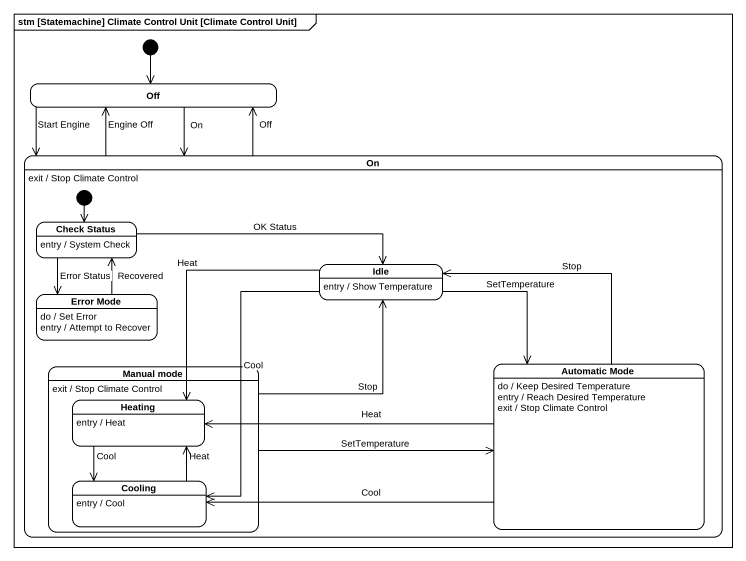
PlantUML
@startuml
mainframe stm [Statemachine] Climate Control Unit [Climate Control Unit]
hide empty description
state Off
state "On" as On_ {
  state "Check Status" as Check_Status
  Check_Status : entry / System Check
  state Idle
  Idle : entry / Show Temperature
  state "Error Mode" as Error_Mode
  Error_Mode : do / Set Error
  Error_Mode : entry / Attempt to Recover
  state "Manual mode" as Manual_mode {
    state Heating
    Heating : entry / Heat
    state Cooling
    Cooling : entry / Cool
  }
  Manual_mode : exit / Stop Climate Control
  state "Automatic Mode" as Automatic_Mode
  Automatic_Mode : do / Keep Desired Temperature
  Automatic_Mode : entry / Reach Desired Temperature
  Automatic_Mode : exit / Stop Climate Control
  [*] --> Check_Status
}
On_ : exit / Stop Climate Control
[*] --> Off
Off --> On_ : Start Engine
Off --> On_ : On
On_ -up-> Off : Off
On_ -up-> Off : Engine Off
Check_Status -right-> Idle : OK Status
Check_Status --> Error_Mode : Error Status
Idle --> Automatic_Mode : SetTemperature
Idle -left-> Heating : Heat
Idle --> Cooling : Cool
Error_Mode -up-> Check_Status : Recovered
Manual_mode -up-> Idle : Stop
Manual_mode -right-> Automatic_Mode : SetTemperature
Automatic_Mode -up-> Idle : Stop
Automatic_Mode -left-> Heating : Heat
Automatic_Mode -left-> Cooling : Cool
Heating --> Cooling : Cool
Cooling -up-> Heating : Heat
@enduml
